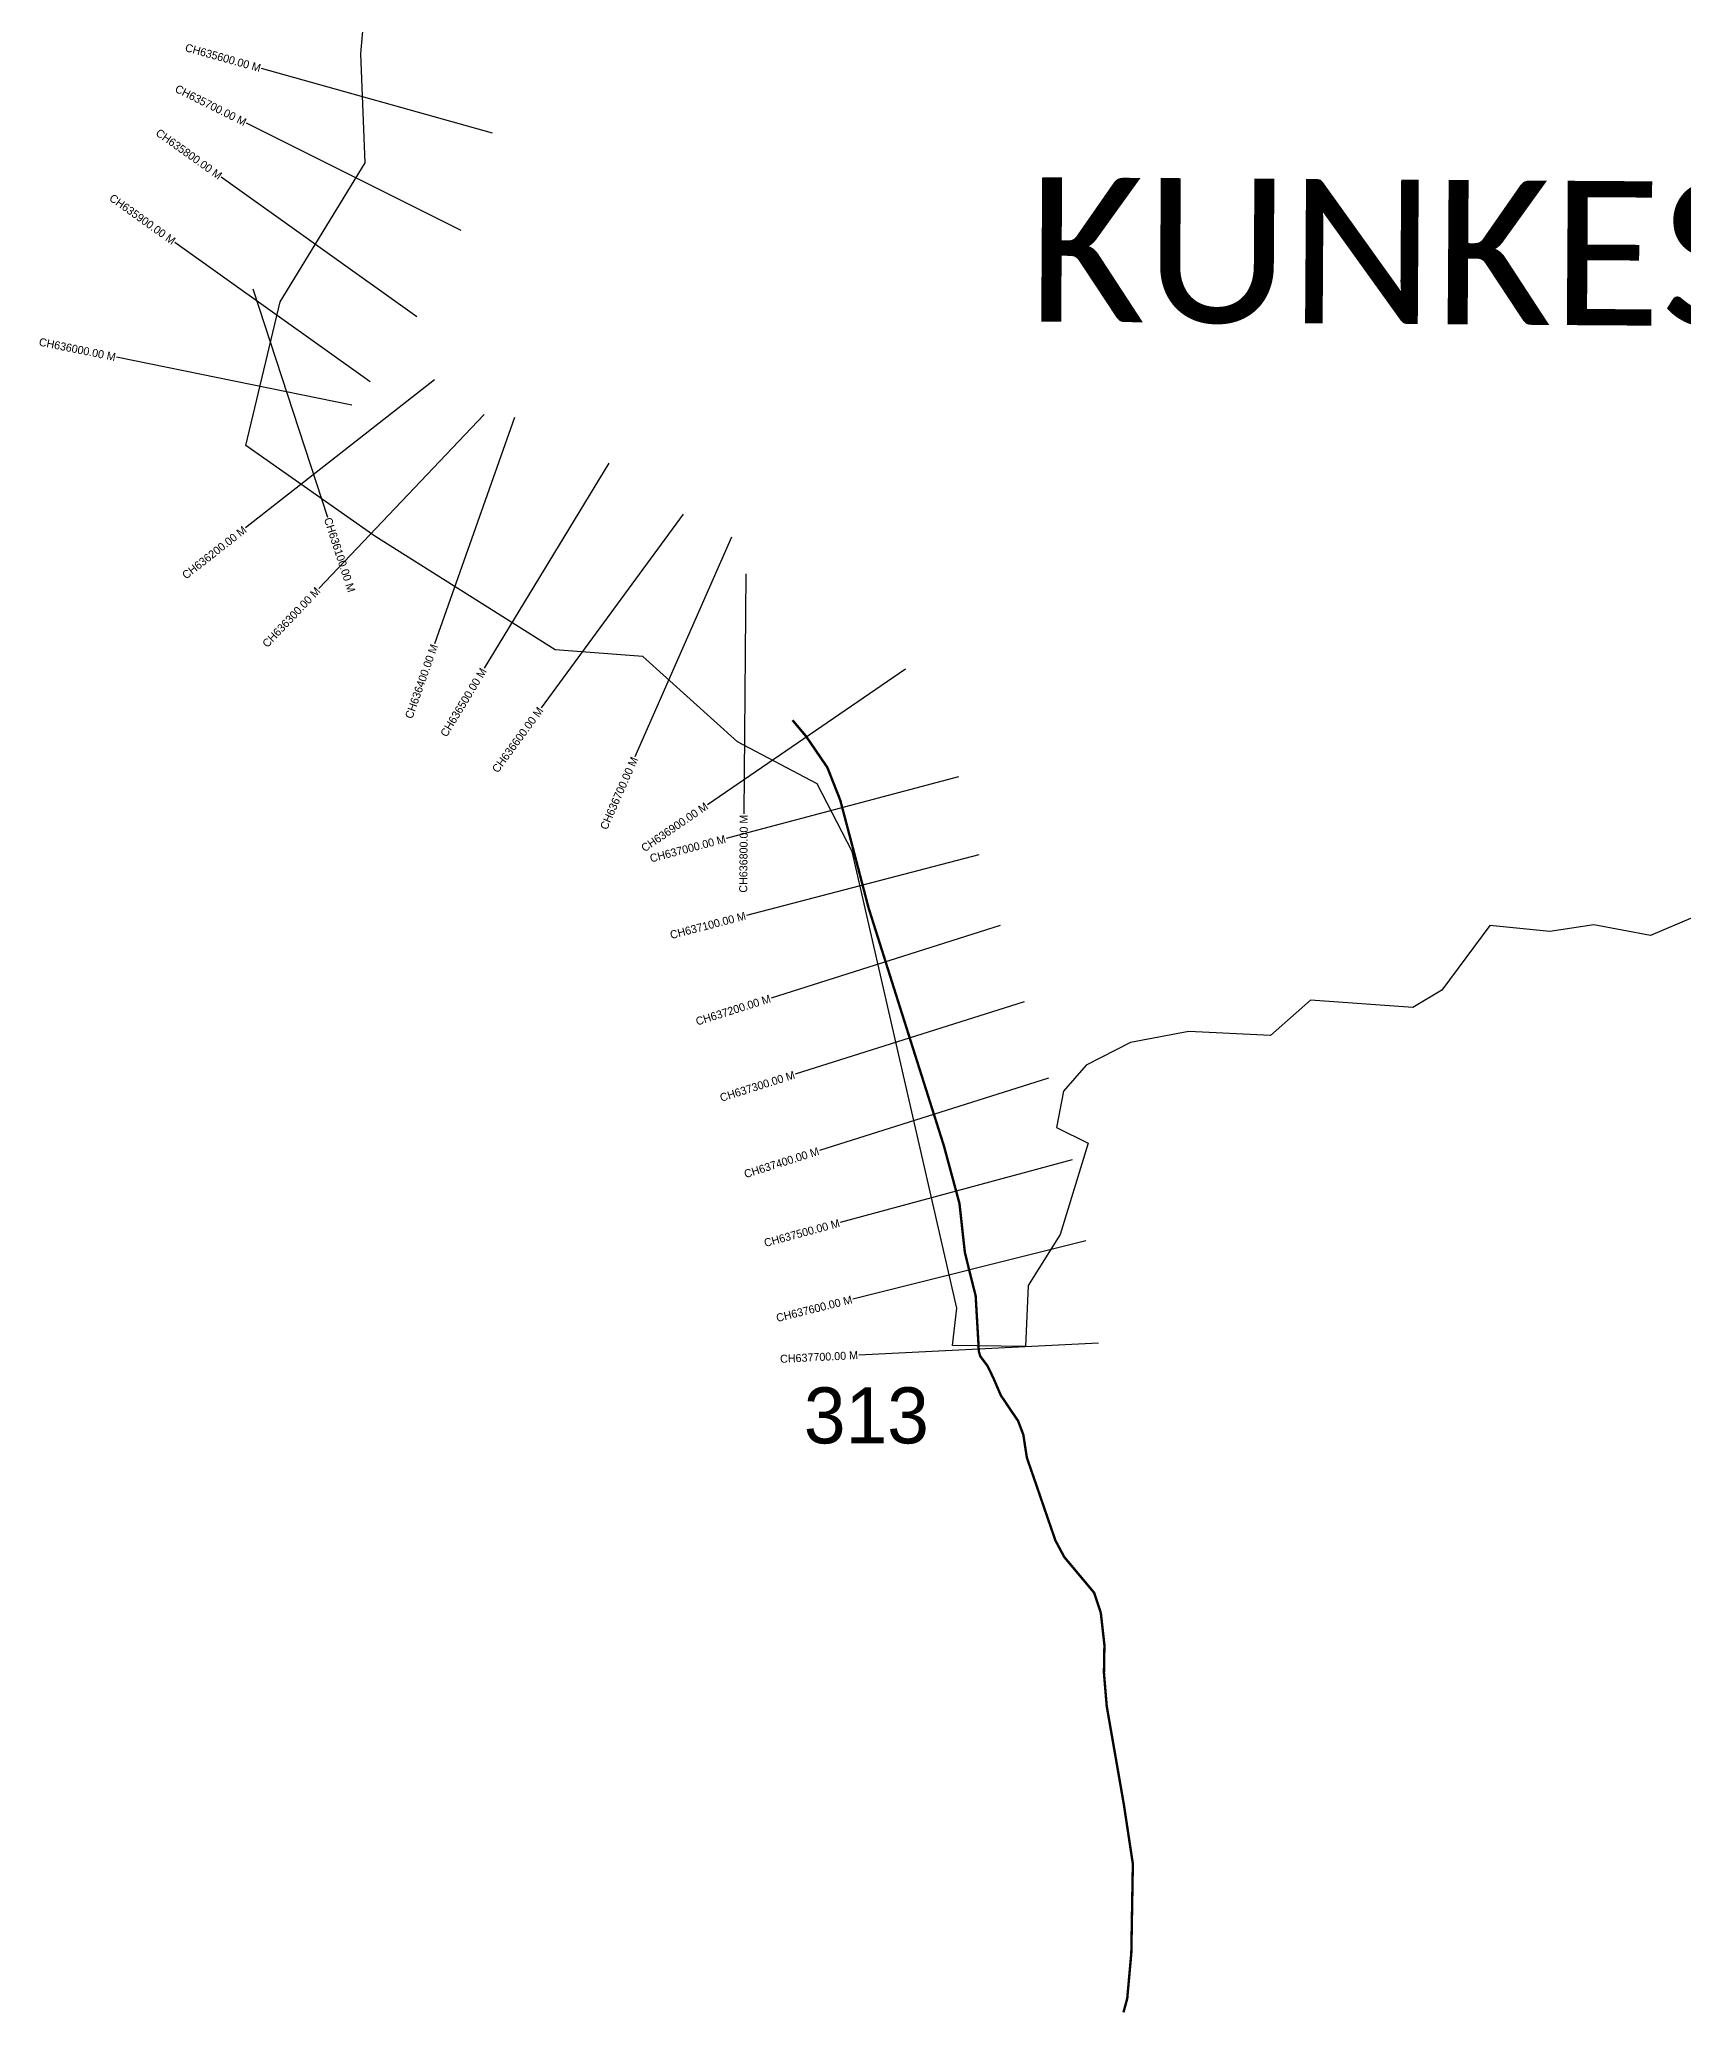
# Model space of a CAD drawing. Header units: metres. Extents: x 327343 to 331451, y 1804847 to 1809296.
# Drawn here: x 327343 to 329397, y 1804847 to 1807313 of the extents above; entities that cross this region are included whole.
import ezdxf
from ezdxf.enums import TextEntityAlignment as Align

# ---------------------------------------------------------------- set-up
doc = ezdxf.new("R2010")
doc.units = ezdxf.units.M
for name, color, linetype in [('CS', 134, 'Continuous'), ('CSMark', 6, 'Continuous'), ('NATURALLY PROTECTED', 3, 'Continuous'), ('village', 3, 'Continuous'), ('VILLAGE NAME', 250, 'Continuous')]:
    doc.layers.add(name, color=color, linetype=linetype)

msp = doc.modelspace()

# ---------------------------------------------------------------- linework, layer by layer
at = {"layer": 'CS'}
for p, q in [((327909.1, 1807196.2), (327620.3, 1807277.3)), ((327869.9, 1807074.7), (327601.6, 1807209)), ((327814.4, 1806966.9), (327570.3, 1807141.3)), ((327756.3, 1806885.5), (327512.2, 1807059.9)), ((327609.8, 1807001.9), (327702.8, 1806716.6)), ((327733.2, 1806856.6), (327439.2, 1806916.3)), ((327836.8, 1806888), (327600.6, 1806703)), ((327898.8, 1806844.7), (327692, 1806627.4)), ((327936.5, 1806841.1), (327836.8, 1806558.1)), ((328054.4, 1806784), (327898.6, 1806527.6)), ((328147.5, 1806720.1), (327969.9, 1806478.3)), ((328207.7, 1806691.7), (328087.1, 1806417)), ((328225.6, 1806645.6), (328223.1, 1806345.6)), ((328425.2, 1806526.6), (328177.6, 1806357.2)), ((328491.1, 1806391.8), (328201.1, 1806314.9)), ((328516.6, 1806294.4), (328226.3, 1806218.8)), ((328543.2, 1806206.2), (328257.2, 1806115.6)), ((328573.4, 1806110.8), (328287.4, 1806020.3)), ((328603.6, 1806015.5), (328317.6, 1805924.9)), ((328633.2, 1805913.4), (328343.6, 1805834.9)), ((328650.2, 1805812.2), (328359.1, 1805739.4)), ((328666.3, 1805684.3), (328366.7, 1805669.4))]:
    msp.add_line(p, q, dxfattribs=at)
at = {"layer": 'NATURALLY PROTECTED', "const_width": 3, "flags": 128}
msp.add_lwpolyline([(328283.9, 1806462.8), (328300.9, 1806442.6), (328327.5, 1806403.6), (328343.6, 1806362.7), (328359.6, 1806302.1), (328378.9, 1806228.3), (328420.4, 1806097), (328473, 1805931), (328492.5, 1805858.8), (328499.2, 1805797.8), (328504.7, 1805775.4), (328512.7, 1805743.5), (328514.4, 1805714.5), (328516.2, 1805683.6), (328516.6, 1805674.2), (328518.5, 1805667.9), (328527.6, 1805655.7), (328535.4, 1805639.5), (328544.2, 1805619), (328556.9, 1805600.1), (328565.7, 1805587.2), (328572.3, 1805569.8), (328576.7, 1805541.1), (328587, 1805511.4), (328602.5, 1805466.3), (328612.4, 1805437.6), (328623.4, 1805417), (328644.5, 1805391.8), (328660.8, 1805372.3), (328669.1, 1805347.1), (328673.6, 1805306.9), (328673, 1805272.2), (328676.5, 1805230.4), (328697.9, 1805107.6), (328709.1, 1805033.6), (328707.2, 1804922), (328702.1, 1804865.4), (328697.4, 1804848)], dxfattribs=at)
at = {"layer": 'village', "color": 6}
msp.add_polyline3d([(329461.5, 1806238.9, 0), (329355.9, 1806193.9, 0), (329285.2, 1806206.9, 0), (329230, 1806198.6, 0), (329154.9, 1806206.4, 0), (329095, 1806125.5, 0), (329059.1, 1806103.7, 0), (328931.2, 1806113.1, 0), (328881.2, 1806068.9, 0), (328779.2, 1806073.7, 0), (328706.2, 1806059.9, 0), (328650.7, 1806031.5, 0), (328622.4, 1805999.1, 0), (328613.9, 1805953.7, 0), (328653.4, 1805934.3, 0), (328618.3, 1805820.1, 0), (328578.2, 1805756.2, 0), (328574.9, 1805679.9, 0), (328483.7, 1805681.3, 0), (328489.1, 1805728, 0), (328358.4, 1806298.6, 0), (328314.7, 1806383.1, 0), (328215.2, 1806435.9, 0), (328097, 1806542.5, 0), (327987.2, 1806550.6, 0), (327762.2, 1806692.7, 0), (327600.8, 1806806.1, 0), (327643.7, 1806985.6, 0), (327750.2, 1807159.5, 0), (327744.5, 1807295.4, 0), (327767.3, 1807556.3, 0)], dxfattribs=at)

# ---------------------------------------------------------------- texts
at = {"insert": (328298.1, 1805629), "char_height": 70, "attachment_point": 1}
msp.add_mtext_dynamic_manual_height_columns('313', width=95.172, gutter_width=1, heights=[0], dxfattribs=at)
at = {"layer": 'CSMark'}
for s, rotation, p in [('CH635600.00 M', 344.3191, (327619.3, 1807277.5)), ('CH635700.00 M', 333.4197, (327600.7, 1807209.4)), ('CH635800.00 M', 324.4458, (327569.5, 1807141.9)), ('CH635900.00 M', 324.4458, (327511.4, 1807060.5)), ('CH636000.00 M', 348.5137, (327438.2, 1806916.5)), ('CH636200.00 M', 38.0766, (327599.8, 1806702.4)), ('CH636300.00 M', 46.4152, (327691.3, 1806626.7)), ('CH636400.00 M', 70.5954, (327836.5, 1806557.2)), ('CH636500.00 M', 58.7042, (327898.1, 1806526.7)), ('CH636600.00 M', 53.6946, (327969.3, 1806477.5)), ('CH636700.00 M', 66.2858, (328086.7, 1806416.1)), ('CH636900.00 M', 34.3732, (328176.7, 1806356.7)), ('CH636800.00 M', 89.5234, (328223.1, 1806344.6)), ('CH637000.00 M', 14.8348, (328200.1, 1806314.7)), ('CH637100.00 M', 14.5991, (328225.3, 1806218.6)), ('CH637200.00 M', 17.5683, (328256.2, 1806115.3)), ('CH637300.00 M', 17.5683, (328286.4, 1806020)), ('CH637400.00 M', 17.5683, (328316.6, 1805924.6)), ('CH637500.00 M', 15.1589, (328342.6, 1805834.7)), ('CH637600.00 M', 14.0454, (328358.2, 1805739.1)), ('CH637700.00 M', 2.8456, (328365.7, 1805669.4))]:
    msp.add_text(s, height=10, rotation=rotation, dxfattribs=at).set_placement(p, align=Align.MIDDLE_RIGHT)
msp.add_text('CH636100.00 M', height=10, rotation=288.0587, dxfattribs=at).set_placement((327703.1, 1806715.7), align=Align.MIDDLE_LEFT)
at = {"layer": 'VILLAGE NAME', "insert": (328578.8, 1807141.4), "char_height": 180.345, "attachment_point": 1, "rotation": 359.6139}
msp.add_mtext_dynamic_manual_height_columns('{\\fCalibri|b0|i0|c0|p34;KUNKESHWAR}', width=3252.397, gutter_width=901.7, heights=[0], dxfattribs=at)

doc.saveas('drawing.dxf')
